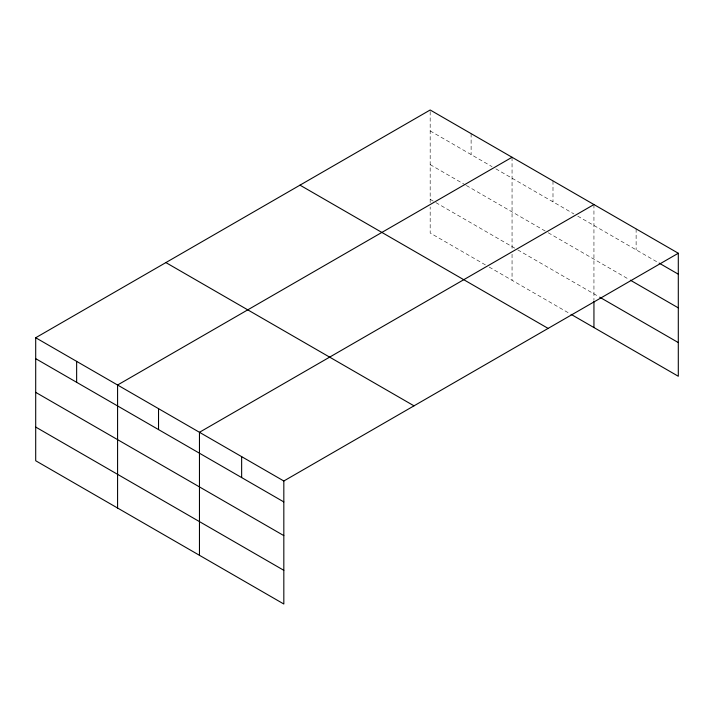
<?xml version="1.0" encoding="UTF-8"?>
<svg xmlns="http://www.w3.org/2000/svg" width="714" height="714" viewBox="0 0 714 714"><rect width="100%" height="100%" fill="white"/><g stroke="black" fill="none" stroke-linecap="round" stroke-linejoin="round"><path stroke-width="0.54" stroke-dasharray="3.57 2.68" d="M430.176 202.58L430.176 109.992M430.176 130.921L492.062 166.657M495.873 168.852L573.94 213.932M577.751 216.128L658.165 262.556M430.176 164.613L465.403 184.953M466.349 185.497L547.281 232.228M548.236 232.773L629.409 279.638M430.176 199.322L434.933 202.071M435.888 202.615L516.82 249.338M517.766 249.891L598.734 296.631M485.395 264.885L430.176 233.005L430.176 206.926M489.206 267.09L570.138 313.812M636.12 228.899L636.12 249.829M593.941 204.543L593.941 300.389M552.993 180.901L552.993 201.839M512.054 157.267L512.054 249.855M512.054 254.202L512.054 280.281M471.115 133.634L471.115 154.563"/><path stroke-width="1.07" d="M571.084 314.356L678.3 376.26L678.3 253.247L430.176 109.992L35.7 337.74L35.7 460.753L283.824 604.008L283.824 480.995L35.7 337.74M512.054 157.267L117.578 385.016L117.578 508.029M593.941 204.543L199.465 432.291L199.465 555.296M283.824 480.995L678.3 253.247M659.129 263.109L678.3 274.176M630.364 280.191L678.3 307.868M599.689 297.185L678.3 342.577M299.996 185.149L548.12 328.404M165.88 262.582L414.004 405.838M35.7 358.669L283.824 501.924M35.7 392.361L283.824 535.616M35.7 427.061L283.824 570.316M593.941 301.478L593.941 327.556M241.644 456.639L241.644 477.577M158.526 408.649L158.526 429.587M76.639 361.373L76.639 382.311"/></g></svg>
